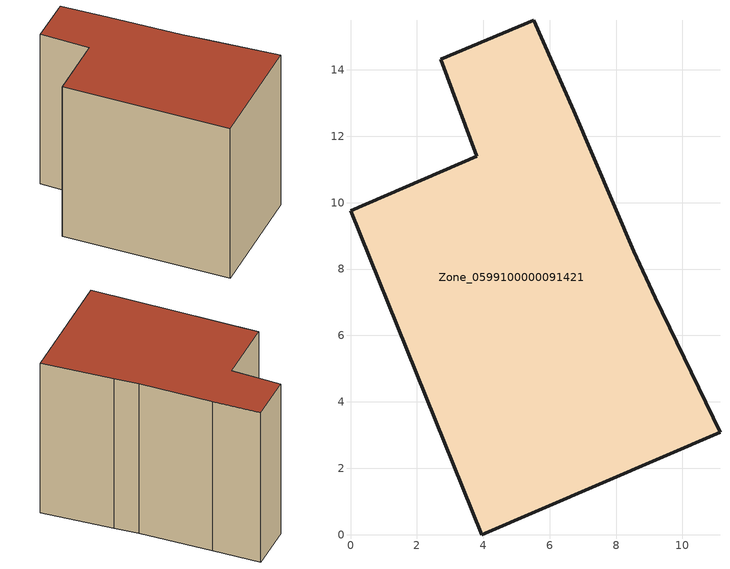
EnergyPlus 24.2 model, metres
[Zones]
Zone_0599100000091421
 floor ground (C_G): 3.81,11.4 2.72,14.32 5.52,15.49 6.72,12.77 8.54,8.53 9.18,7.14 11.13,3.08 3.96,0 0,9.75 z2.98
 wall outside (C_F): 2.72,14.32 3.81,11.4 0,9.75 3.96,0 11.13,3.08 9.18,7.14 8.54,8.53 6.72,12.77 5.52,15.49 2.72,14.32 z2.98:13.59
 roof outside (C_R): 8.54,8.53 6.72,12.77 5.52,15.49 2.72,14.32 3.81,11.4 0,9.75 3.96,0 11.13,3.08 9.18,7.14 z13.59
[BUILDING]
Pand.0599100000091421: North Axis=0; Terrain=City; Loads Convergence Tolerance Value=0.04; Temperature Convergence Tolerance Value=0.4; Solar Distribution=FullExterior; Maximum Number of Warmup Days=25; Minimum Number of Warmup Days=1
[Site:Location]
Rotterdam.The.Hague.AP_ZH_NLD Design_Conditions: Latitude=51.96; Longitude=4.45; Time Zone=1; Elevation=-4.5
[SITE:GROUNDTEMPERATURE:BUILDINGSURFACE]
18, 18, 18, 18, 18, 18, 18, 18, 18, 18, 18, 18
[MATERIAL] Thermal Absorptance=0.9; Solar Absorptance=0.7; Visible Absorptance=0.7
Name | Roughness | Thickness | Conductivity | Density | Specific Heat
G.TC.1946 | MediumSmooth | 0.15 | 1 | 540 | 1210
F.TC.1946 | Rough | 0.3 | 0.857143 | 1920 | 840
R.TC.1946 | MediumRough | 0.2 | 0.909091 | 1500 | 1000
[CONSTRUCTION]
C_G: G.TC.1946
C_F: F.TC.1946
C_R: R.TC.1946
[ZONE]
Zone_0599100000091421: Type=1; Multiplier=1; Ceiling Height=Autocalculate; Volume=Autocalculate; Floor Area=autocalculate; Part of Total Floor Area=Yes
[ZONEINFILTRATION:DESIGNFLOWRATE]
Infil_Zone_0599100000091421: Zone or ZoneList or Space or SpaceList=Zone_0599100000091421; Schedule=AlwaysOn; Design Flow Rate Calculation Method=Flow/Area; Flow Rate per Floor Area=0.003; Constant Term Coefficient=1; Temperature Term Coefficient=0; Velocity Term Coefficient=0; Velocity Squared Term Coefficient=0
[HVACTEMPLATE:ZONE:IDEALLOADSAIRSYSTEM]
Zone_0599100000091421: Maximum Heating Supply Air Temperature=50; Minimum Cooling Supply Air Temperature=13; Maximum Heating Supply Air Humidity Ratio=0.0156; Minimum Cooling Supply Air Humidity Ratio=0.0077; Heating Limit=NoLimit; Cooling Limit=NoLimit; Dehumidification Control Type=ConstantSensibleHeatRatio; Cooling Sensible Heat Ratio=0.7; Dehumidification Setpoint=60; Humidification Control Type=None; Humidification Setpoint=30; Outdoor Air Method=None; Outdoor Air Flow Rate per Person=0.00944; Outdoor Air Flow Rate per Zone Floor Area=0; Outdoor Air Flow Rate per Zone=0; Demand Controlled Ventilation Type=None; Outdoor Air Economizer Type=NoEconomizer; Heat Recovery Type=None; Sensible Heat Recovery Effectiveness=0.7; Latent Heat Recovery Effectiveness=0.65
[ZONECONTROL:THERMOSTAT]
ThermostatControl_Zone_0599100000091421: Zone or ZoneList=Zone_0599100000091421; Control Type Schedule=DualSetpointControlType; Control 1=Thermostat_Zone_0599100000091421; Temperature Difference Between Cutout And Setpoint=0
[THERMOSTATSETPOINT:DUALSETPOINT]
Thermostat_Zone_0599100000091421: Heating Setpoint Temperature Schedule=HeatingSetpoint_Zone_0599100000091421; Cooling Setpoint Temperature Schedule=CoolingSetpoint_Zone_0599100000091421
[SCHEDULE:COMPACT]
HeatingSetpoint_Zone_0599100000091421: Through: 12/31, For: AllDays, Until: 24:00, 21
CoolingSetpoint_Zone_0599100000091421: Through: 12/31, For: AllDays, Until: 24:00, 24
DualSetpointControlType: Through: 12/31, For: AllDays, Until: 24:00, 4
AlwaysOn: Through: 12/31, For: AllDays, Until: 24:00, 1
